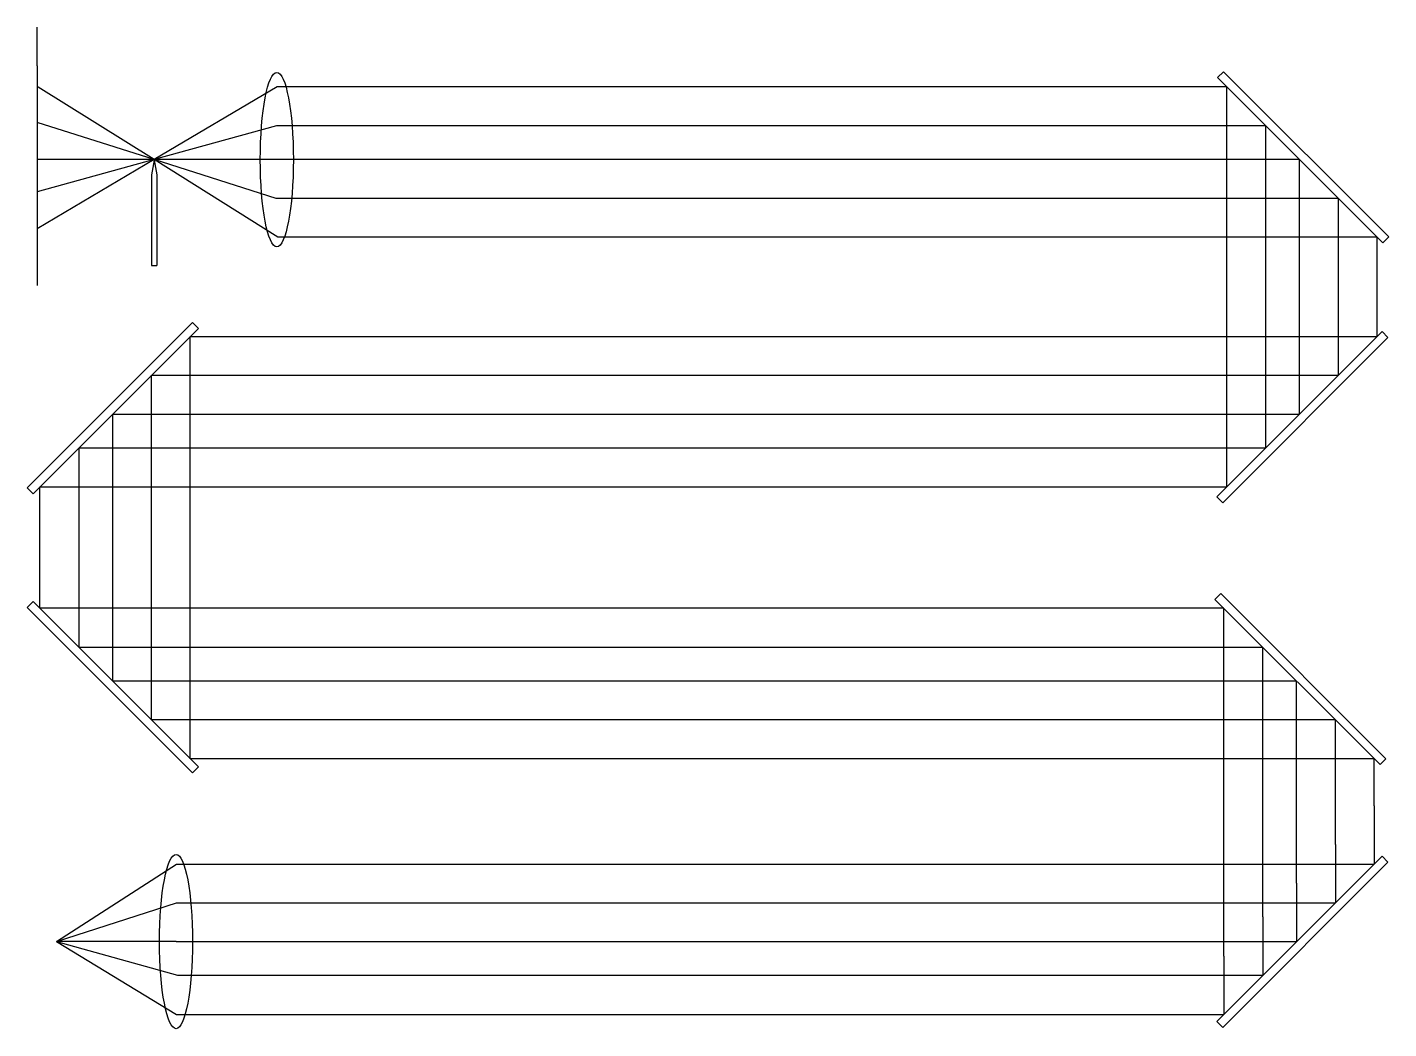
# Model space of a CAD drawing. Header units: inches. Extents: x 8.5 to 62.3, y 2.7 to 42.3.
import ezdxf

# ---------------------------------------------------------------- set-up
doc = ezdxf.new("R2010")
doc.units = ezdxf.units.IN
doc.header["$MEASUREMENT"] = 0

msp = doc.modelspace()

# ---------------------------------------------------------------- linework, layer by layer
for p, q in [((8.859, 40.812), (8.859, 42.342)), ((8.859, 40.812), (8.859, 32.121)), ((8.889, 39.973), (8.859, 39.992)), ((13.479, 37.105), (8.889, 39.973)), ((18.357, 39.988), (13.479, 37.105)), ((55.929, 39.988), (18.357, 39.988)), ((55.929, 24.157), (55.929, 39.988)), ((13.483, 37.105), (8.859, 38.569)), ((18.328, 38.437), (13.479, 37.105)), ((57.48, 38.437), (18.328, 38.437)), ((57.48, 25.708), (57.48, 38.437)), ((13.479, 37.105), (8.859, 37.105)), ((13.483, 37.105), (8.859, 34.373)), ((13.483, 37.105), (8.859, 35.835)), ((13.48, 37.083), (13.377, 36.5)), ((14.197, 37.105), (13.479, 37.105)), ((18.317, 35.572), (13.479, 37.105)), ((18.38, 34.039), (13.479, 37.105)), ((13.48, 37.083), (13.584, 36.501)), ((18.338, 37.105), (14.197, 37.105)), ((58.812, 37.105), (18.338, 37.105)), ((58.812, 27.04), (58.812, 37.105)), ((13.377, 36.5), (13.377, 32.917)), ((13.584, 36.501), (13.584, 32.917)), ((60.345, 35.572), (18.317, 35.572)), ((60.345, 28.573), (60.345, 35.572)), ((61.878, 34.039), (18.38, 34.039)), ((61.878, 30.105), (61.878, 34.039)), ((13.377, 32.917), (13.584, 32.917)), ((14.915, 27.58), (14.915, 30.105)), ((14.915, 30.105), (61.878, 30.105)), ((13.382, 26.047), (13.382, 28.573)), ((13.382, 28.573), (60.345, 28.573)), ((14.915, 13.405), (14.915, 27.58)), ((11.849, 24.514), (11.849, 27.04)), ((11.849, 27.04), (58.812, 27.04)), ((13.382, 14.938), (13.382, 26.047)), ((10.517, 23.182), (10.517, 25.708)), ((10.517, 25.708), (57.48, 25.708)), ((11.849, 16.471), (11.849, 24.514)), ((8.966, 21.596), (8.966, 24.157)), ((8.966, 24.157), (55.929, 24.157)), ((10.517, 17.803), (10.517, 23.182)), ((8.966, 19.354), (8.966, 21.596)), ((55.811, 19.354), (8.966, 19.354)), ((55.811, 5.593), (55.811, 19.354)), ((57.362, 17.803), (10.517, 17.803)), ((57.362, 7.144), (57.362, 17.803)), ((58.694, 16.471), (11.849, 16.471)), ((58.694, 8.476), (58.694, 16.471)), ((60.227, 14.938), (13.382, 14.938)), ((60.227, 10.009), (60.227, 14.938)), ((61.76, 13.405), (14.915, 13.405)), ((61.76, 11.542), (61.76, 13.405)), ((61.76, 11.542), (61.76, 9.236)), ((60.227, 10.009), (60.227, 7.703)), ((9.622, 6.17), (14.368, 9.236)), ((14.368, 9.236), (61.76, 9.236)), ((58.694, 8.476), (58.694, 6.17)), ((9.622, 6.17), (14.368, 7.703)), ((14.368, 7.703), (60.227, 7.703)), ((57.362, 7.144), (57.362, 4.838)), ((14.35, 6.17), (9.622, 6.17)), ((9.622, 6.17), (14.368, 3.287)), ((9.622, 6.17), (14.405, 4.838)), ((14.35, 6.17), (58.694, 6.17)), ((55.811, 5.593), (55.811, 3.287)), ((14.405, 4.838), (57.362, 4.838)), ((14.368, 3.287), (55.811, 3.287))]:
    msp.add_line(p, q)
for points in [[(55.802, 40.583), (55.568, 40.349), (62.106, 33.811), (62.34, 34.045)], [(8.462, 24.122), (8.696, 23.887), (15.235, 30.425), (15, 30.66)], [(55.534, 23.762), (55.769, 23.528), (62.307, 30.066), (62.073, 30.301)], [(55.691, 19.943), (55.456, 19.708), (61.994, 13.17), (62.229, 13.405)], [(8.696, 19.623), (8.462, 19.389), (15, 12.85), (15.235, 13.085)], [(55.534, 3.01), (55.769, 2.776), (62.307, 9.314), (62.073, 9.549)]]:
    msp.add_lwpolyline(points, close=True)
for centre in [(18.338, 37.105), (14.35, 6.17)]:
    msp.add_ellipse(centre, major_axis=(0, 3.449), ratio=0.189728, start_param=1.570796326794897, end_param=7.853981633974483)

doc.saveas('drawing.dxf')
